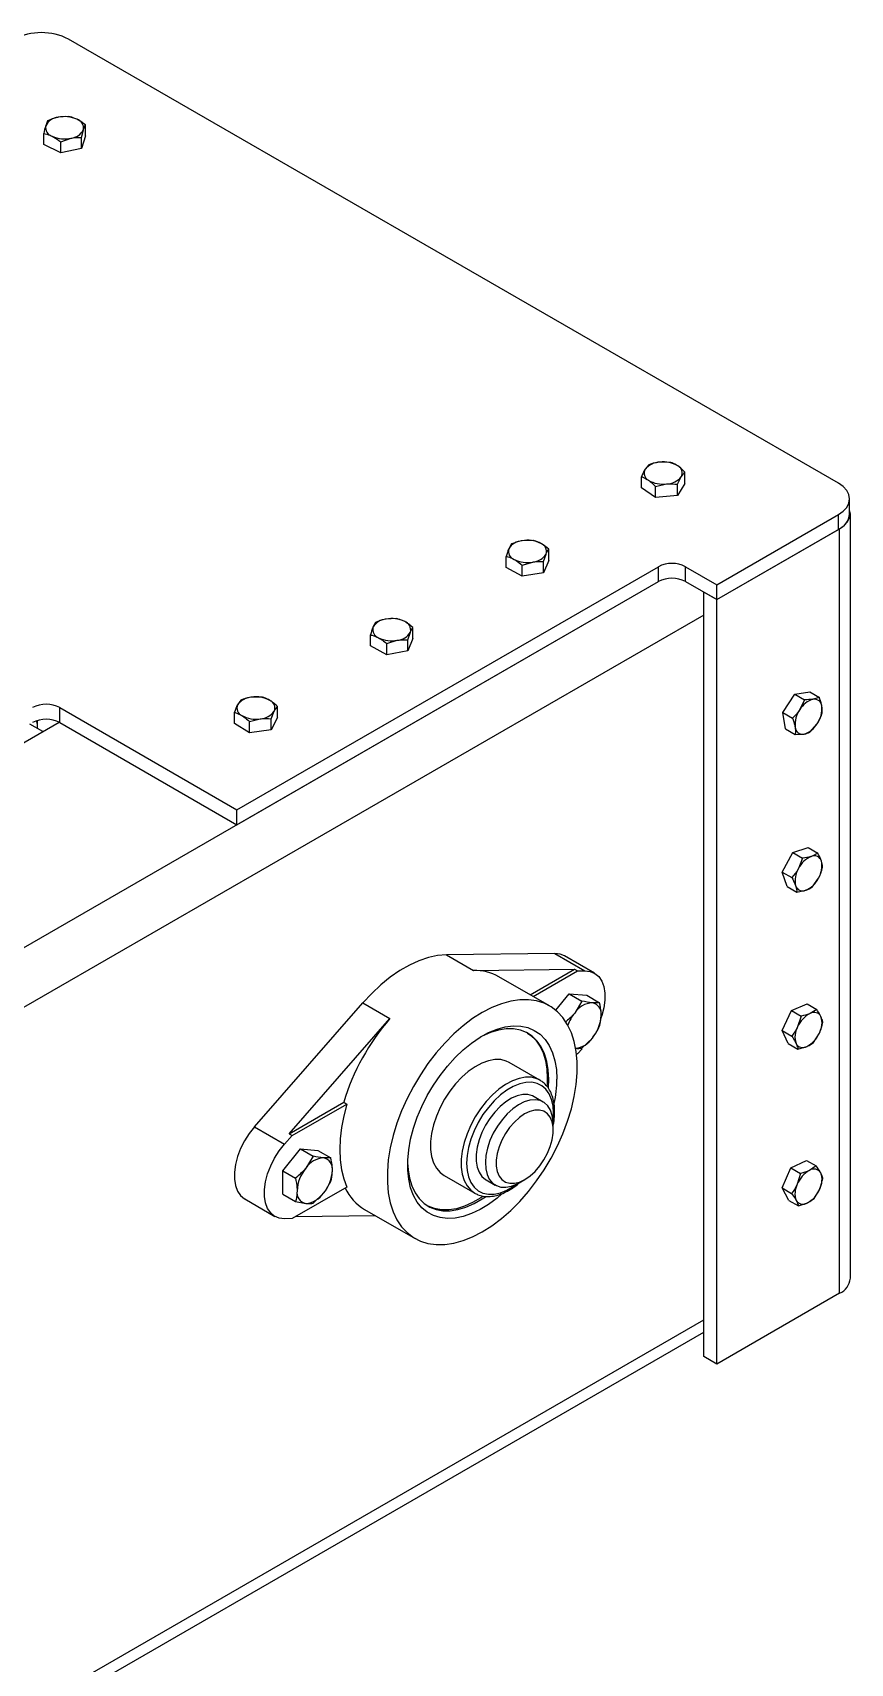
# Model space of a CAD drawing. Header units: metres. Extents: x 0 to 21025, y 0 to 14850.
# Drawn here: x 14582.3 to 14795.2, y 5903.6 to 6328.7 of the extents above; entities that cross this region are included whole.
import ezdxf

# ---------------------------------------------------------------- set-up
doc = ezdxf.new("R2010")
doc.units = ezdxf.units.M
doc.header["$LTSCALE"] = 25
doc.layers.add('SL4', color=4, linetype='Continuous')

msp = doc.modelspace()

# ---------------------------------------------------------------- linework, layer by layer
at = {"layer": 'SL4'}
for p, q in [((14792.105, 6211.199), (14591.626, 6326.933)), ((14586.166, 6305.645), (14585.658, 6304.37)), ((14591.596, 6306.778), (14588.881, 6306.576)), ((14594.994, 6301.348), (14595.502, 6303.353)), ((14596.01, 6301.728), (14596.01, 6304.629)), ((14585.15, 6299.463), (14585.15, 6302.364)), ((14589.564, 6297.314), (14585.15, 6299.463)), ((14589.564, 6300.216), (14592.279, 6301.147)), ((14589.564, 6297.314), (14589.564, 6300.216)), ((14596.01, 6301.728), (14594.994, 6298.447)), ((14594.994, 6298.447), (14594.994, 6301.348)), ((14594.994, 6298.447), (14589.564, 6297.314)), ((14742.761, 6216.044), (14741.78, 6214.841)), ((14748.445, 6216.631), (14745.603, 6216.702)), ((14752.166, 6211.181), (14752.166, 6214.083)), ((14740.799, 6210.008), (14740.799, 6212.909)), ((14744.521, 6207.46), (14740.799, 6210.008)), ((14744.521, 6210.361), (14747.363, 6211.019)), ((14744.521, 6207.46), (14744.521, 6210.361)), ((14750.205, 6210.948), (14751.185, 6212.88)), ((14752.166, 6211.181), (14750.205, 6208.046)), ((14750.205, 6208.046), (14750.205, 6210.948)), ((14750.205, 6208.046), (14744.521, 6207.46)), ((14795.034, 6203.228), (14795.034, 6207.117)), ((14760.455, 6184.763), (14792.105, 6203.035)), ((14792.105, 6199.146), (14792.105, 6203.035)), ((14795.233, 6003.991), (14795.233, 6203.227)), ((14760.455, 6180.873), (14792.443, 6199.339)), ((14760.455, 6180.875), (14792.105, 6199.146)), ((14792.433, 6199.344), (14792.443, 6199.339)), ((14792.443, 6000.103), (14792.443, 6199.339)), ((14706.96, 6195.393), (14706.272, 6194.139)), ((14712.504, 6196.323), (14709.732, 6196.222)), ((14715.295, 6190.779), (14715.983, 6192.762)), ((14716.672, 6191.114), (14716.672, 6194.016)), ((14635.467, 6126.096), (14745.238, 6189.466)), ((14705.583, 6189.254), (14705.583, 6192.156)), ((14709.751, 6186.947), (14705.583, 6189.254)), ((14709.751, 6189.849), (14712.523, 6190.679)), ((14709.751, 6186.947), (14709.751, 6189.849)), ((14716.672, 6191.114), (14715.295, 6187.878)), ((14715.295, 6187.878), (14715.295, 6190.779)), ((14745.238, 6185.577), (14745.238, 6189.466)), ((14752.309, 6189.466), (14760.455, 6184.763)), ((14752.309, 6185.577), (14752.309, 6189.466)), ((14077.021, 5799.823), (14745.238, 6185.577)), ((14635.467, 6122.207), (14745.238, 6185.577)), ((14715.295, 6187.878), (14709.751, 6186.947)), ((14752.309, 6185.577), (14760.455, 6180.875)), ((14760.455, 6180.875), (14760.455, 6184.763)), ((14757.088, 6182.817), (14757.089, 6182.818)), ((14760.455, 6180.873), (14757.088, 6182.817)), ((14757.088, 5983.581), (14757.088, 6182.817)), ((14760.455, 5981.637), (14760.455, 6180.873)), ((14757.088, 6176.864), (14083.756, 5788.158)), ((14677.068, 6175.924), (14674.308, 6175.8)), ((14670.252, 6168.798), (14670.252, 6171.699)), ((14671.548, 6174.947), (14670.9, 6173.688)), ((14679.997, 6170.404), (14680.645, 6172.393)), ((14681.292, 6170.75), (14681.292, 6173.652)), ((14674.477, 6166.526), (14670.252, 6168.798)), ((14674.477, 6169.428), (14677.237, 6170.28)), ((14674.477, 6166.526), (14674.477, 6169.428)), ((14679.997, 6167.502), (14674.477, 6166.526)), ((14681.292, 6170.75), (14679.997, 6167.502)), ((14679.997, 6167.502), (14679.997, 6170.404)), ((14636.471, 6154.698), (14635.632, 6153.468)), ((14642.093, 6155.455), (14639.282, 6155.441)), ((14777.672, 6151.424), (14780.813, 6156.248)), ((14780.813, 6156.248), (14784.642, 6156.823)), ((14780.813, 6156.248), (14783.325, 6154.798)), ((14783.325, 6154.798), (14782.07, 6152.203)), ((14784.642, 6156.823), (14787.154, 6155.373)), ((14787.154, 6155.373), (14785.555, 6154.903)), ((14589.335, 6152.727), (14635.467, 6126.096)), ((14589.335, 6148.839), (14589.335, 6152.727)), ((14634.794, 6148.607), (14634.794, 6151.509)), ((14644.363, 6149.833), (14645.201, 6151.792)), ((14646.04, 6150.12), (14646.04, 6153.022)), ((14777.672, 6151.424), (14780.184, 6149.973)), ((14778.36, 6147.174), (14777.672, 6151.424)), ((14030.723, 5826.55), (14589.165, 6148.932)), ((14584.906, 6146.473), (14581.536, 6148.418)), ((14583.49, 6147.29), (14583.555, 6149.332)), ((14589.335, 6148.839), (14635.467, 6122.207)), ((14638.74, 6146.175), (14634.794, 6148.607)), ((14638.74, 6149.076), (14641.552, 6149.819)), ((14638.74, 6146.175), (14638.74, 6149.076)), ((14644.363, 6146.931), (14638.74, 6146.175)), ((14646.04, 6150.12), (14644.363, 6146.931)), ((14644.363, 6146.931), (14644.363, 6149.833)), ((14778.36, 6147.174), (14780.872, 6145.723)), ((14784.701, 6146.298), (14786.587, 6148.529)), ((14780.872, 6145.723), (14783.103, 6145.829)), ((14635.467, 6122.207), (14635.467, 6126.096)), ((14780.255, 6114.942), (14784.245, 6116.246)), ((14784.245, 6116.246), (14786.757, 6114.796)), ((14777.511, 6109.868), (14780.255, 6114.942)), ((14780.255, 6114.942), (14782.768, 6113.492)), ((14782.768, 6113.492), (14781.711, 6110.772)), ((14786.757, 6114.796), (14785.078, 6113.961)), ((14777.511, 6109.868), (14780.023, 6108.417)), ((14778.756, 6106.097), (14777.511, 6109.868)), ((14785.259, 6105.951), (14786.947, 6108.306)), ((14778.756, 6106.097), (14781.269, 6104.647)), ((14781.269, 6104.647), (14783.58, 6105.116)), ((14718.258, 6088.657), (14690.014, 6088.306)), ((14690.014, 6088.306), (14697.078, 6084.228)), ((14718.258, 6088.657), (14726.107, 6084.126)), ((14728.615, 6083.506), (14720.766, 6088.037)), ((14697.078, 6084.228), (14723.374, 6084.555)), ((14716.862, 6074.993), (14703.702, 6082.589)), ((14711.836, 6077.894), (14723.374, 6084.555)), ((14712.621, 6077.441), (14724.159, 6084.102)), ((14723.374, 6084.555), (14724.159, 6084.102)), ((14724.159, 6084.102), (14726.107, 6084.126)), ((14718.516, 6073.837), (14721.99, 6078.159)), ((14721.99, 6078.159), (14725.328, 6076.233)), ((14721.99, 6078.159), (14726.587, 6077.748)), ((14640.021, 6043.492), (14668.265, 6075.75)), ((14668.265, 6075.75), (14675.329, 6071.672)), ((14725.328, 6076.233), (14723.44, 6073.137)), ((14726.587, 6077.748), (14729.924, 6075.822)), ((14729.924, 6075.822), (14728.036, 6075.79)), ((14777.447, 6068.569), (14779.897, 6073.754)), ((14779.897, 6073.754), (14783.95, 6075.53)), ((14779.897, 6073.754), (14782.41, 6072.304)), ((14783.95, 6075.53), (14786.463, 6074.08)), ((14786.463, 6074.08), (14784.752, 6073.009)), ((14649.033, 6041.639), (14675.329, 6071.672)), ((14782.41, 6072.304), (14781.501, 6069.529)), ((14725.328, 6063.976), (14728.036, 6066.598)), ((14777.447, 6068.569), (14779.96, 6067.118)), ((14779.051, 6065.159), (14777.447, 6068.569)), ((14779.051, 6065.159), (14781.564, 6063.709)), ((14785.617, 6065.485), (14787.157, 6067.895)), ((14724.159, 6062.464), (14723.929, 6062.331)), ((14725.356, 6063.83), (14724.159, 6062.464)), ((14781.564, 6063.709), (14783.906, 6064.414)), ((14714.396, 6055.632), (14706.413, 6060.241)), ((14714.396, 6055.632), (14714.101, 6055.791)), ((14716.298, 6056.131), (14716.227, 6054.224)), ((14716.593, 6053.704), (14716.687, 6055.907)), ((14649.033, 6041.639), (14663.297, 6049.873)), ((14649.818, 6041.186), (14664.082, 6049.42)), ((14663.297, 6049.873), (14664.082, 6049.42)), ((14715.254, 6049.941), (14712.853, 6051.327)), ((14717.843, 6042.585), (14717.843, 6044.218)), ((14640.021, 6043.492), (14647.87, 6038.961)), ((14647.87, 6038.961), (14649.818, 6041.186)), ((14649.033, 6041.639), (14649.818, 6041.186)), ((14647.391, 6032.03), (14651.987, 6037.747)), ((14651.987, 6037.747), (14655.324, 6035.821)), ((14651.987, 6037.747), (14656.583, 6037.336)), ((14655.324, 6035.821), (14653.436, 6032.725)), ((14656.583, 6037.336), (14659.92, 6035.41)), ((14659.92, 6035.41), (14658.033, 6035.378)), ((14647.391, 6032.03), (14650.728, 6030.103)), ((14647.391, 6025.901), (14647.391, 6032.03)), ((14777.431, 6027.541), (14779.745, 6032.761)), ((14779.745, 6032.761), (14783.815, 6034.737)), ((14779.745, 6032.761), (14782.258, 6031.31)), ((14782.258, 6031.31), (14781.416, 6028.518)), ((14783.815, 6034.737), (14786.328, 6033.287)), ((14786.328, 6033.287), (14784.609, 6032.116)), ((14664.082, 6027.782), (14649.818, 6019.547)), ((14689.414, 6030.795), (14697.397, 6026.186)), ((14700.354, 6029.675), (14702.755, 6028.29)), ((14709.006, 6028.909), (14710.42, 6029.726)), ((14777.431, 6027.541), (14779.944, 6026.09)), ((14779.186, 6024.298), (14777.431, 6027.541)), ((14785.768, 6024.824), (14787.241, 6027.252)), ((14637.514, 6024.674), (14645.362, 6020.143)), ((14647.391, 6025.901), (14650.728, 6023.974)), ((14650.728, 6023.974), (14653.436, 6023.532)), ((14655.324, 6023.563), (14658.033, 6026.185)), ((14779.186, 6024.298), (14781.699, 6022.847)), ((14781.699, 6022.847), (14784.049, 6023.653)), ((14649.818, 6019.547), (14647.87, 6019.523)), ((14671.623, 6020.282), (14650.638, 6020.021)), ((14668.705, 6021.966), (14681.864, 6014.369)), ((14792.443, 6000.103), (14760.455, 5981.637)), ((14122.291, 5626.723), (14757.088, 5993.183)), ((14122.291, 5623.501), (14757.088, 5989.961)), ((14760.455, 5981.637), (14757.088, 5983.581))]:
    msp.add_line(p, q, dxfattribs=at)
at = {"layer": 'SL4', "flags": 128}
for points in [[(14792.105, 6203.035), (14793.349, 6203.909), (14794.273, 6204.907), (14794.842, 6205.99), (14795.034, 6207.117), (14794.842, 6208.243), (14794.273, 6209.326), (14793.349, 6210.324), (14792.105, 6211.199)], [(14792.443, 6199.339), (14793.628, 6200.172), (14794.508, 6201.123), (14795.05, 6202.154), (14795.233, 6203.227), (14795.05, 6204.3), (14795.034, 6204.344)], [(14690.014, 6088.306), (14687.715, 6088.115), (14685.328, 6087.599), (14682.878, 6086.765), (14680.39, 6085.62), (14677.889, 6084.176), (14675.401, 6082.448), (14672.951, 6080.454), (14670.565, 6078.214), (14668.265, 6075.75)], [(14720.766, 6088.037), (14719.636, 6088.497), (14718.258, 6088.657)], [(14726.107, 6084.126), (14727.484, 6083.966), (14728.7, 6083.455), (14729.719, 6082.609), (14730.51, 6081.451), (14731.051, 6080.016), (14731.325, 6078.347), (14731.325, 6076.492), (14731.051, 6074.506), (14730.51, 6072.447), (14730.286, 6071.79)], [(14699.363, 6016.102), (14701.867, 6017.694), (14704.345, 6019.563), (14706.772, 6021.69), (14709.123, 6024.052), (14711.374, 6026.627), (14713.501, 6029.386), (14715.484, 6032.303), (14717.301, 6035.346), (14718.934, 6038.486), (14720.366, 6041.689), (14721.583, 6044.922), (14722.571, 6048.153), (14723.322, 6051.349), (14723.826, 6054.476), (14724.08, 6057.502), (14724.08, 6060.397), (14723.826, 6063.131), (14723.322, 6065.676), (14722.571, 6068.005), (14721.583, 6070.094), (14720.366, 6071.923), (14718.934, 6073.472), (14717.301, 6074.726), (14715.484, 6075.672), (14713.501, 6076.299), (14711.374, 6076.603), (14709.123, 6076.578), (14706.772, 6076.226), (14704.345, 6075.551), (14701.867, 6074.559), (14699.363, 6073.26), (14696.859, 6071.668), (14694.381, 6069.799), (14691.954, 6067.672), (14689.603, 6065.31), (14687.352, 6062.735), (14685.225, 6059.976), (14683.242, 6057.059), (14681.425, 6054.016), (14679.792, 6050.877), (14678.36, 6047.674), (14677.144, 6044.44), (14676.155, 6041.209), (14675.404, 6038.013), (14674.9, 6034.886), (14674.646, 6031.86), (14674.646, 6028.965), (14674.9, 6026.231), (14675.404, 6023.687), (14676.155, 6021.358), (14677.144, 6019.268), (14678.36, 6017.439), (14679.792, 6015.89), (14681.425, 6014.636), (14683.242, 6013.69), (14685.225, 6013.063), (14687.352, 6012.76), (14689.603, 6012.784), (14691.954, 6013.136), (14694.381, 6013.811), (14696.859, 6014.803), (14699.363, 6016.102)], [(14704.48, 6025.971), (14703.225, 6024.903), (14701.027, 6023.269), (14698.808, 6021.915), (14696.596, 6020.857), (14694.42, 6020.11), (14692.308, 6019.683), (14690.288, 6019.583), (14688.387, 6019.809), (14686.629, 6020.36), (14685.037, 6021.227), (14683.631, 6022.401), (14682.431, 6023.865), (14681.451, 6025.6), (14680.705, 6027.584), (14680.202, 6029.791), (14679.949, 6032.192), (14679.949, 6034.756), (14680.202, 6037.449), (14680.705, 6040.236), (14681.451, 6043.082), (14682.431, 6045.948), (14683.631, 6048.798), (14685.037, 6051.594), (14686.629, 6054.3), (14688.387, 6056.881), (14690.288, 6059.302), (14692.308, 6061.533), (14694.42, 6063.545), (14696.596, 6065.31), (14698.808, 6066.806), (14701.027, 6068.014), (14703.225, 6068.918), (14705.372, 6069.506), (14707.441, 6069.77), (14709.405, 6069.707), (14711.237, 6069.318), (14712.915, 6068.608), (14714.417, 6067.586), (14715.722, 6066.265), (14716.813, 6064.663), (14717.678, 6062.8), (14718.303, 6060.701), (14718.682, 6058.393), (14718.808, 6055.907), (14718.808, 6055.907)], [(14716.687, 6055.907), (14716.563, 6058.3), (14716.192, 6060.517), (14715.578, 6062.528), (14714.732, 6064.306), (14713.663, 6065.827), (14712.386, 6067.07), (14710.919, 6068.019), (14709.281, 6068.66), (14707.495, 6068.986), (14705.584, 6068.991), (14703.575, 6068.676), (14701.495, 6068.044), (14699.371, 6067.105), (14698.823, 6066.815)], [(14711.105, 6067.92), (14711.997, 6067.295), (14713.274, 6066.051), (14714.343, 6064.53), (14715.19, 6062.752), (14715.803, 6060.741), (14716.174, 6058.524), (14716.298, 6056.131)], [(14706.413, 6060.241), (14705.603, 6060.627), (14704.176, 6060.982), (14702.615, 6061.007), (14700.954, 6060.703), (14699.228, 6060.075), (14697.474, 6059.136), (14695.73, 6057.908), (14694.032, 6056.415), (14692.417, 6054.69), (14690.919, 6052.77), (14689.57, 6050.695), (14688.399, 6048.509), (14687.431, 6046.26), (14686.686, 6043.995), (14686.18, 6041.763), (14685.925, 6039.61), (14685.925, 6037.584), (14686.18, 6035.726), (14686.686, 6034.078), (14687.431, 6032.673), (14688.399, 6031.542), (14689.414, 6030.795)], [(14714.101, 6055.791), (14713.586, 6056.018), (14712.159, 6056.373), (14710.598, 6056.399), (14708.937, 6056.094), (14707.211, 6055.466), (14705.458, 6054.528), (14703.713, 6053.299), (14702.015, 6051.806), (14700.4, 6050.081), (14698.902, 6048.161), (14697.553, 6046.086), (14696.382, 6043.901), (14695.414, 6041.651), (14694.669, 6039.387), (14694.163, 6037.154), (14693.908, 6035.002), (14693.908, 6032.975), (14694.163, 6031.118), (14694.669, 6029.469), (14695.414, 6028.064), (14696.382, 6026.933), (14697.397, 6026.186)], [(14717.806, 6045.136), (14717.918, 6047.032), (14717.791, 6048.907), (14717.415, 6050.593), (14716.797, 6052.054), (14715.952, 6053.257), (14714.897, 6054.175), (14713.658, 6054.788), (14712.261, 6055.081), (14710.737, 6055.049), (14709.121, 6054.692), (14707.449, 6054.017), (14705.758, 6053.041), (14704.086, 6051.785), (14702.47, 6050.276), (14700.947, 6048.55), (14699.55, 6046.643), (14698.31, 6044.6), (14697.256, 6042.464), (14696.411, 6040.285), (14695.793, 6038.111), (14695.416, 6035.99), (14695.29, 6033.97), (14695.416, 6032.096), (14695.793, 6030.409), (14696.411, 6028.948), (14697.256, 6027.745), (14698.31, 6026.827), (14699.55, 6026.215), (14700.947, 6025.921), (14702.47, 6025.953), (14704.086, 6026.311), (14705.758, 6026.985), (14707.449, 6027.961), (14708.192, 6028.483)], [(14664.082, 6049.42), (14663.282, 6046.344), (14662.705, 6043.319), (14662.356, 6040.374), (14662.24, 6037.538), (14662.356, 6034.835), (14662.705, 6032.293), (14663.282, 6029.934), (14664.082, 6027.782)], [(14712.853, 6051.327), (14712.443, 6051.534), (14711.238, 6051.868), (14709.899, 6051.874), (14708.466, 6051.554), (14706.979, 6050.915), (14705.481, 6049.977), (14704.016, 6048.766), (14702.625, 6047.318), (14701.348, 6045.673), (14700.223, 6043.88), (14699.281, 6041.989), (14698.55, 6040.056), (14698.05, 6038.135), (14697.797, 6036.283), (14697.797, 6034.551), (14698.05, 6032.991), (14698.55, 6031.647), (14699.281, 6030.558), (14700.223, 6029.755), (14700.354, 6029.675)], [(14717.843, 6044.218), (14717.825, 6044.867), (14717.601, 6046.45), (14717.131, 6047.821), (14716.426, 6048.943), (14715.508, 6049.782), (14714.403, 6050.313), (14713.143, 6050.523), (14711.763, 6050.405), (14710.304, 6049.961), (14708.808, 6049.206), (14707.318, 6048.161), (14705.876, 6046.855), (14704.524, 6045.326), (14703.3, 6043.619), (14702.241, 6041.783), (14701.377, 6039.869), (14700.732, 6037.934), (14700.325, 6036.033), (14700.167, 6034.22), (14700.264, 6032.549), (14700.613, 6031.066), (14701.202, 6029.815), (14702.016, 6028.831), (14703.032, 6028.143), (14704.219, 6027.771), (14705.543, 6027.725), (14706.968, 6028.007), (14708.451, 6028.609), (14709.006, 6028.909)], [(14717.564, 6040.096), (14717.813, 6041.795), (14717.81, 6043.376), (14717.555, 6044.783), (14717.058, 6045.97), (14716.334, 6046.895), (14715.408, 6047.528), (14714.313, 6047.847), (14713.085, 6047.84), (14711.767, 6047.508), (14710.402, 6046.863), (14709.038, 6045.926), (14707.721, 6044.729), (14706.496, 6043.314), (14705.405, 6041.727), (14704.484, 6040.024), (14703.765, 6038.262), (14703.273, 6036.502), (14703.024, 6034.802), (14703.027, 6033.222), (14703.282, 6031.814), (14703.78, 6030.628), (14704.504, 6029.702), (14705.429, 6029.069), (14706.524, 6028.751), (14707.752, 6028.758), (14709.071, 6029.089), (14710.435, 6029.735), (14711.799, 6030.672), (14713.116, 6031.868), (14714.341, 6033.284), (14715.433, 6034.87), (14716.354, 6036.573), (14717.072, 6038.335), (14717.564, 6040.096)], [(14640.021, 6043.492), (14638.644, 6041.742), (14637.428, 6039.827), (14636.41, 6037.805), (14635.619, 6035.734), (14635.078, 6033.675), (14634.803, 6031.688), (14634.803, 6029.833), (14635.078, 6028.164), (14635.619, 6026.729), (14636.41, 6025.572), (14637.428, 6024.725), (14637.514, 6024.674)], [(14647.87, 6019.523), (14646.493, 6019.683), (14645.277, 6020.194), (14644.259, 6021.041), (14643.467, 6022.198), (14642.927, 6023.633), (14642.652, 6025.302), (14642.652, 6027.157), (14642.927, 6029.144), (14643.467, 6031.203), (14644.259, 6033.274), (14645.277, 6035.296), (14646.493, 6037.211), (14647.87, 6038.961)], [(14679.925, 6034.08), (14680.042, 6032.287), (14680.413, 6030.07), (14681.026, 6028.059), (14681.873, 6026.281), (14682.942, 6024.76), (14684.219, 6023.517), (14685.686, 6022.568), (14687.324, 6021.926), (14689.11, 6021.601), (14691.021, 6021.596), (14693.03, 6021.911), (14695.11, 6022.543), (14697.233, 6023.482), (14699.371, 6024.716), (14700.182, 6025.259)], [(14699.521, 6025.297), (14698.982, 6024.941), (14696.844, 6023.707), (14694.721, 6022.767), (14692.641, 6022.136), (14690.632, 6021.82), (14688.721, 6021.825), (14686.935, 6022.151), (14685.297, 6022.792), (14685.11, 6022.891)], [(14697.397, 6026.186), (14697.553, 6026.1), (14697.756, 6025.996)]]:
    msp.add_lwpolyline(points, dxfattribs=at)
at = {"layer": 'SL4'}
for centre, radius, start, end in [((14584.555, 6313.286), 15.37, 62.60967, 117.39033), ((14588.044, 6303.974), 2.419, 170.58045, 253.49498), ((14589.266, 6302.557), 4.038, 95.46976, 153.32485), ((14590.565, 6298.794), 7.962, 66.00347, 102.21026), ((14591.894, 6305.166), 4.038, 275.46976, 333.32485), ((14593.116, 6303.749), 2.419, 350.58045, 73.49498), ((14590.595, 6308.929), 7.962, 246.00347, 282.21026), ((14743.558, 6213.835), 2.043, 150.47783, 243.94014), ((14745.73, 6211.585), 5.119, 91.42042, 140.48995), ((14746.548, 6209.468), 7.296, 58.99882, 97.44083), ((14749.408, 6213.886), 2.043, 330.47783, 63.94014), ((14746.418, 6218.254), 7.296, 238.99882, 277.44083), ((14747.236, 6216.137), 5.119, 271.42042, 320.48995), ((14790.03, 6203.727), 5.029, 294.37466, 354.3052), ((14708.421, 6193.483), 2.247, 163.03846, 250.3989), ((14710.036, 6191.802), 4.431, 93.93291, 148.16722), ((14711.127, 6188.593), 7.755, 63.49877, 100.36372), ((14712.219, 6195.099), 4.431, 273.93291, 328.16722), ((14713.834, 6193.417), 2.247, 343.03846, 70.3989), ((14711.128, 6198.307), 7.755, 243.49877, 280.36372), ((14748.774, 6182.642), 7.685, 62.60967, 117.39033), ((14748.774, 6178.754), 7.685, 62.60967, 117.39033), ((14674.631, 6171.472), 4.34, 94.2783, 149.2994), ((14675.767, 6168.131), 7.807, 64.07898, 100.77616), ((14673.102, 6173.088), 2.282, 164.75746, 251.14817), ((14676.913, 6174.608), 4.34, 274.2783, 329.2994), ((14678.443, 6172.993), 2.282, 344.75746, 71.14817), ((14675.777, 6177.95), 7.807, 244.07898, 280.77616), ((14639.503, 6150.67), 4.777, 92.6547, 144.13383), ((14640.443, 6147.992), 7.539, 61.26912, 98.85745), ((14643.246, 6152.637), 2.13, 336.62885, 67.33887), ((14787.019, 6149.415), 5.679, 104.92894, 150.60235), ((14785.866, 6152.978), 1.95, 2.5677, 99.17388), ((14585.8, 6145.904), 7.685, 62.60967, 117.39033), ((14637.588, 6152.623), 2.13, 156.62885, 247.33887), ((14640.391, 6157.268), 7.539, 241.26912, 278.85745), ((14641.33, 6154.59), 4.777, 272.6547, 324.13383), ((14787.66, 6148.258), 6.842, 144.78501, 184.96212), ((14780.998, 6152.474), 6.842, 324.78501, 4.96212), ((14585.8, 6142.015), 7.685, 62.60967, 117.39033), ((14579.628, 6147.85), 3.913, 351.7003, 21.5402), ((14782.792, 6147.753), 1.95, 182.5677, 279.17388), ((14781.639, 6151.316), 5.679, 284.92894, 330.60235), ((14787.629, 6107.896), 6.58, 112.81215, 154.08311), ((14785.846, 6112.197), 1.924, 16.01855, 113.52831), ((14781.865, 6111.441), 5.971, 328.32243, 12.44396), ((14786.793, 6107.636), 5.971, 148.32243, 192.44396), ((14781.029, 6111.181), 6.58, 292.81215, 334.08311), ((14782.811, 6106.881), 1.924, 196.01855, 293.52831), ((14697.445, 6071.498), 12.735, 60.56785, 91.64911), ((14728.391, 6069.868), 5.933, 93.42954, 146.56509), ((14727.513, 6072.98), 2.858, 350.74812, 79.45322), ((14719.816, 6032.897), 59.014, 138.92429, 163.28185), ((14732.056, 6066.221), 11.048, 141.24781, 160.2359), ((14720.368, 6072.98), 9.977, 320.22793, 357.36071), ((14786.163, 6066.9), 5.352, 150.58746, 198.1722), ((14788.025, 6066.693), 7.115, 117.39474, 156.5084), ((14785.792, 6071.305), 1.997, 26.40297, 121.38122), ((14782.495, 6070.523), 5.352, 330.58746, 18.1722), ((14722.945, 6070.023), 6.136, 277.04474, 326.06076), ((14782.866, 6066.119), 1.997, 206.40297, 301.38122), ((14780.633, 6070.731), 7.115, 297.39474, 336.5084), ((14687.163, 6056.156), 31.647, 347.97053, 359.54786), ((14658.388, 6029.456), 5.933, 93.42954, 146.56509), ((14657.509, 6032.568), 2.858, 350.74812, 79.45322), ((14661.105, 6026.342), 9.977, 140.22793, 177.36071), ((14650.365, 6032.568), 9.977, 320.22793, 357.36071), ((14788.186, 6025.727), 7.323, 119.24856, 157.59608), ((14785.765, 6030.422), 2.051, 31.14447, 124.32464), ((14782.773, 6029.672), 5.081, 331.55849, 20.88152), ((14675.416, 6033.183), 13.071, 205.65798, 239.10818), ((14785.885, 6026.098), 5.081, 151.55849, 200.88152), ((14780.472, 6030.042), 7.323, 299.24856, 337.59608), ((14653.96, 6026.342), 2.858, 170.74812, 259.45322), ((14653.082, 6029.454), 5.933, 273.42954, 326.56509), ((14782.893, 6025.348), 2.051, 211.14447, 304.32464), ((14790.466, 6004.466), 4.79, 294.37466, 354.3052)]:
    msp.add_arc(centre, radius, start, end, dxfattribs=at)
for points, knots in [([(14585.658, 6304.37), (14585.646, 6304.33), (14585.474, 6303.771), (14585.306, 6303.042), (14585.15, 6302.364)], [0, 0, 0, 0, 0.0702006, 1, 1, 1, 1]), ([(14588.881, 6306.576), (14588.817, 6306.562), (14587.9, 6306.366), (14587.001, 6305.993), (14586.166, 6305.645)], [0, 0, 0, 0, 0.0702006, 1, 1, 1, 1]), ([(14593.803, 6306.068), (14593.63, 6306.148), (14592.883, 6306.495), (14592.155, 6306.655), (14591.596, 6306.778)], [0, 0, 0, 0, 0.2318493, 1, 1, 1, 1]), ([(14596.01, 6304.629), (14595.858, 6304.748), (14595.14, 6305.313), (14594.393, 6305.735), (14593.803, 6306.068)], [0, 0, 0, 0, 0.2110008, 1, 1, 1, 1]), ([(14595.502, 6303.353), (14595.514, 6303.392), (14595.686, 6303.941), (14595.854, 6304.298), (14596.01, 6304.629)], [0, 0, 0, 0, 0.07020058, 1, 1, 1, 1]), ([(14585.15, 6302.364), (14585.709, 6302.241), (14586.437, 6302.081), (14587.184, 6301.735), (14587.357, 6301.655)], [0, 0, 0, 0, 0.7681507, 1, 1, 1, 1]), ([(14587.357, 6301.655), (14587.946, 6301.322), (14588.694, 6300.9), (14589.412, 6300.335), (14589.564, 6300.216)], [0, 0, 0, 0, 0.7889992, 1, 1, 1, 1]), ([(14592.279, 6301.147), (14592.343, 6301.16), (14593.26, 6301.346), (14594.158, 6301.347), (14594.994, 6301.348)], [0, 0, 0, 0, 0.0702006, 1, 1, 1, 1]), ([(14741.78, 6214.841), (14741.757, 6214.804), (14741.426, 6214.269), (14741.101, 6213.565), (14740.799, 6212.909)], [0, 0, 0, 0, 0.0702006, 1, 1, 1, 1]), ([(14745.603, 6216.702), (14745.535, 6216.695), (14744.576, 6216.59), (14743.635, 6216.307), (14742.761, 6216.044)], [0, 0, 0, 0, 0.0702006, 1, 1, 1, 1]), ([(14750.305, 6215.721), (14749.808, 6216.016), (14749.178, 6216.389), (14748.572, 6216.589), (14748.445, 6216.631)], [0, 0, 0, 0, 0.7889992, 1, 1, 1, 1]), ([(14752.166, 6214.083), (14751.695, 6214.555), (14751.081, 6215.169), (14750.451, 6215.617), (14750.305, 6215.721)], [0, 0, 0, 0, 0.7681507, 1, 1, 1, 1]), ([(14751.185, 6212.88), (14751.209, 6212.917), (14751.54, 6213.441), (14751.864, 6213.773), (14752.166, 6214.083)], [0, 0, 0, 0, 0.0702006, 1, 1, 1, 1]), ([(14740.799, 6212.909), (14740.927, 6212.867), (14741.533, 6212.667), (14742.163, 6212.294), (14742.66, 6212)], [0, 0, 0, 0, 0.2110008, 1, 1, 1, 1]), ([(14742.66, 6212), (14742.806, 6211.896), (14743.436, 6211.448), (14744.05, 6210.833), (14744.521, 6210.361)], [0, 0, 0, 0, 0.2318493, 1, 1, 1, 1]), ([(14747.363, 6211.019), (14747.43, 6211.026), (14748.39, 6211.12), (14749.33, 6211.031), (14750.205, 6210.948)], [0, 0, 0, 0, 0.0702006, 1, 1, 1, 1]), ([(14706.272, 6194.139), (14706.255, 6194.1), (14706.023, 6193.548), (14705.795, 6192.827), (14705.583, 6192.156)], [0, 0, 0, 0, 0.07020058, 1, 1, 1, 1]), ([(14709.732, 6196.222), (14709.667, 6196.211), (14708.731, 6196.049), (14707.813, 6195.709), (14706.96, 6195.393)], [0, 0, 0, 0, 0.07020058, 1, 1, 1, 1]), ([(14714.588, 6195.534), (14714.031, 6195.796), (14713.326, 6196.128), (14712.648, 6196.289), (14712.504, 6196.323)], [0, 0, 0, 0, 0.7889992, 1, 1, 1, 1]), ([(14716.672, 6194.016), (14716.144, 6194.457), (14715.457, 6195.032), (14714.752, 6195.439), (14714.588, 6195.534)], [0, 0, 0, 0, 0.7681507, 1, 1, 1, 1]), ([(14715.983, 6192.762), (14716, 6192.8), (14716.232, 6193.341), (14716.46, 6193.691), (14716.672, 6194.016)], [0, 0, 0, 0, 0.0702006, 1, 1, 1, 1]), ([(14705.583, 6192.156), (14705.727, 6192.122), (14706.405, 6191.961), (14707.11, 6191.629), (14707.667, 6191.367)], [0, 0, 0, 0, 0.21100076, 1, 1, 1, 1]), ([(14707.667, 6191.367), (14707.83, 6191.273), (14708.535, 6190.865), (14709.223, 6190.29), (14709.751, 6189.849)], [0, 0, 0, 0, 0.2318493, 1, 1, 1, 1]), ([(14712.523, 6190.679), (14712.588, 6190.689), (14713.525, 6190.841), (14714.442, 6190.809), (14715.295, 6190.779)], [0, 0, 0, 0, 0.07020058, 1, 1, 1, 1]), ([(14674.308, 6175.8), (14674.242, 6175.788), (14673.31, 6175.618), (14672.397, 6175.271), (14671.548, 6174.947)], [0, 0, 0, 0, 0.0702006, 1, 1, 1, 1]), ([(14679.18, 6175.152), (14678.616, 6175.41), (14677.901, 6175.736), (14677.213, 6175.891), (14677.068, 6175.924)], [0, 0, 0, 0, 0.7889992, 1, 1, 1, 1]), ([(14670.9, 6173.688), (14670.884, 6173.649), (14670.666, 6173.096), (14670.451, 6172.372), (14670.252, 6171.699)], [0, 0, 0, 0, 0.0702006, 1, 1, 1, 1]), ([(14670.252, 6171.699), (14670.397, 6171.667), (14671.085, 6171.512), (14671.8, 6171.186), (14672.364, 6170.928)], [0, 0, 0, 0, 0.2110008, 1, 1, 1, 1]), ([(14681.292, 6173.652), (14680.757, 6174.089), (14680.061, 6174.658), (14679.346, 6175.059), (14679.18, 6175.152)], [0, 0, 0, 0, 0.7681507, 1, 1, 1, 1]), ([(14680.645, 6172.393), (14680.66, 6172.431), (14680.879, 6172.974), (14681.093, 6173.325), (14681.292, 6173.652)], [0, 0, 0, 0, 0.0702006, 1, 1, 1, 1]), ([(14672.364, 6170.928), (14672.53, 6170.835), (14673.245, 6170.433), (14673.941, 6169.865), (14674.477, 6169.428)], [0, 0, 0, 0, 0.2318493, 1, 1, 1, 1]), ([(14677.237, 6170.28), (14677.302, 6170.292), (14678.234, 6170.451), (14679.148, 6170.427), (14679.997, 6170.404)], [0, 0, 0, 0, 0.0702006, 1, 1, 1, 1]), ([(14639.282, 6155.441), (14639.215, 6155.432), (14638.266, 6155.299), (14637.336, 6154.988), (14636.471, 6154.698)], [0, 0, 0, 0, 0.0702006, 1, 1, 1, 1]), ([(14644.067, 6154.603), (14643.539, 6154.882), (14642.871, 6155.236), (14642.229, 6155.417), (14642.093, 6155.455)], [0, 0, 0, 0, 0.78899924, 1, 1, 1, 1]), ([(14646.04, 6153.022), (14645.54, 6153.479), (14644.889, 6154.075), (14644.221, 6154.504), (14644.067, 6154.603)], [0, 0, 0, 0, 0.7681507, 1, 1, 1, 1]), ([(14785.555, 6154.903), (14785.51, 6154.896), (14784.859, 6154.802), (14784.064, 6154.8), (14783.325, 6154.798)], [0, 0, 0, 0, 0.0702006, 1, 1, 1, 1]), ([(14787.814, 6153.066), (14787.783, 6153.234), (14787.652, 6153.962), (14787.37, 6154.76), (14787.154, 6155.373)], [0, 0, 0, 0, 0.2318493, 1, 1, 1, 1]), ([(14635.632, 6153.468), (14635.612, 6153.43), (14635.329, 6152.886), (14635.052, 6152.173), (14634.794, 6151.509)], [0, 0, 0, 0, 0.0702006, 1, 1, 1, 1]), ([(14634.794, 6151.509), (14634.93, 6151.471), (14635.572, 6151.29), (14636.24, 6150.936), (14636.767, 6150.657)], [0, 0, 0, 0, 0.2110008, 1, 1, 1, 1]), ([(14636.767, 6150.657), (14636.922, 6150.558), (14637.59, 6150.129), (14638.24, 6149.533), (14638.74, 6149.076)], [0, 0, 0, 0, 0.2318493, 1, 1, 1, 1]), ([(14645.201, 6151.792), (14645.221, 6151.829), (14645.504, 6152.363), (14645.782, 6152.704), (14646.04, 6153.022)], [0, 0, 0, 0, 0.0702006, 1, 1, 1, 1]), ([(14782.07, 6152.203), (14782.033, 6152.146), (14781.498, 6151.334), (14780.817, 6150.629), (14780.184, 6149.973)], [0, 0, 0, 0, 0.0702006, 1, 1, 1, 1]), ([(14786.587, 6148.529), (14786.624, 6148.586), (14787.15, 6149.403), (14787.509, 6150.294), (14787.842, 6151.123)], [0, 0, 0, 0, 0.0702006, 1, 1, 1, 1]), ([(14787.842, 6151.123), (14787.858, 6151.246), (14787.932, 6151.831), (14787.866, 6152.521), (14787.814, 6153.066)], [0, 0, 0, 0, 0.2110008, 1, 1, 1, 1]), ([(14641.552, 6149.819), (14641.618, 6149.828), (14642.568, 6149.95), (14643.498, 6149.889), (14644.363, 6149.833)], [0, 0, 0, 0, 0.07020058, 1, 1, 1, 1]), ([(14780.184, 6149.973), (14780.401, 6149.36), (14780.682, 6148.562), (14780.814, 6147.835), (14780.844, 6147.666)], [0, 0, 0, 0, 0.76815073, 1, 1, 1, 1]), ([(14780.844, 6147.666), (14780.896, 6147.121), (14780.962, 6146.431), (14780.888, 6145.847), (14780.872, 6145.723)], [0, 0, 0, 0, 0.7889992, 1, 1, 1, 1]), ([(14783.103, 6145.829), (14783.148, 6145.836), (14783.79, 6145.935), (14784.262, 6146.124), (14784.701, 6146.298)], [0, 0, 0, 0, 0.0702006, 1, 1, 1, 1]), ([(14785.078, 6113.961), (14785.031, 6113.946), (14784.353, 6113.729), (14783.531, 6113.606), (14782.768, 6113.492)], [0, 0, 0, 0, 0.0702006, 1, 1, 1, 1]), ([(14787.696, 6112.728), (14787.644, 6112.878), (14787.418, 6113.525), (14787.044, 6114.243), (14786.757, 6114.796)], [0, 0, 0, 0, 0.23184927, 1, 1, 1, 1]), ([(14788.003, 6111.025), (14787.999, 6111.132), (14787.983, 6111.638), (14787.823, 6112.247), (14787.696, 6112.728)], [0, 0, 0, 0, 0.2110008, 1, 1, 1, 1]), ([(14781.711, 6110.772), (14781.679, 6110.712), (14781.211, 6109.858), (14780.595, 6109.111), (14780.023, 6108.417)], [0, 0, 0, 0, 0.0702006, 1, 1, 1, 1]), ([(14780.023, 6108.417), (14780.31, 6107.865), (14780.684, 6107.146), (14780.91, 6106.499), (14780.962, 6106.35)], [0, 0, 0, 0, 0.7681507, 1, 1, 1, 1]), ([(14786.947, 6108.306), (14786.979, 6108.366), (14787.438, 6109.225), (14787.731, 6110.158), (14788.003, 6111.025)], [0, 0, 0, 0, 0.07020058, 1, 1, 1, 1]), ([(14780.962, 6106.35), (14781.089, 6105.869), (14781.249, 6105.26), (14781.266, 6104.753), (14781.269, 6104.647)], [0, 0, 0, 0, 0.7889992, 1, 1, 1, 1]), ([(14783.58, 6105.116), (14783.627, 6105.132), (14784.296, 6105.355), (14784.795, 6105.663), (14785.259, 6105.951)], [0, 0, 0, 0, 0.0702006, 1, 1, 1, 1]), ([(14728.036, 6075.79), (14727.981, 6075.796), (14727.199, 6075.868), (14726.229, 6076.057), (14725.328, 6076.233)], [0, 0, 0, 0, 0.07021477, 1, 1, 1, 1]), ([(14730.334, 6072.521), (14730.329, 6072.774), (14730.309, 6073.823), (14730.09, 6074.96), (14729.924, 6075.822)], [0, 0, 0, 0, 0.2418514, 1, 1, 1, 1]), ([(14787.58, 6072.193), (14787.514, 6072.328), (14787.228, 6072.914), (14786.795, 6073.573), (14786.463, 6074.08)], [0, 0, 0, 0, 0.2318493, 1, 1, 1, 1]), ([(14723.44, 6073.137), (14723.385, 6073.069), (14722.681, 6072.203), (14721.808, 6071.459), (14721.003, 6070.774)], [0, 0, 0, 0, 0.0779582, 1, 1, 1, 1]), ([(14728.036, 6066.598), (14728.09, 6066.666), (14728.86, 6067.634), (14729.411, 6068.701), (14729.924, 6069.693)], [0, 0, 0, 0, 0.0702148, 1, 1, 1, 1]), ([(14729.924, 6069.693), (14729.978, 6069.885), (14730.22, 6070.744), (14730.284, 6071.744), (14730.334, 6072.521)], [0, 0, 0, 0, 0.2237133, 1, 1, 1, 1]), ([(14781.501, 6069.529), (14781.471, 6069.467), (14781.053, 6068.594), (14780.487, 6067.829), (14779.96, 6067.118)], [0, 0, 0, 0, 0.0702006, 1, 1, 1, 1]), ([(14784.752, 6073.009), (14784.704, 6072.988), (14784.015, 6072.691), (14783.183, 6072.49), (14782.41, 6072.304)], [0, 0, 0, 0, 0.0702006, 1, 1, 1, 1]), ([(14787.157, 6067.895), (14787.186, 6067.957), (14787.595, 6068.835), (14787.839, 6069.786), (14788.066, 6070.67)], [0, 0, 0, 0, 0.0702006, 1, 1, 1, 1]), ([(14788.066, 6070.67), (14788.051, 6070.764), (14787.976, 6071.212), (14787.755, 6071.76), (14787.58, 6072.193)], [0, 0, 0, 0, 0.2110008, 1, 1, 1, 1]), ([(14779.96, 6067.118), (14780.292, 6066.612), (14780.725, 6065.952), (14781.011, 6065.367), (14781.078, 6065.231)], [0, 0, 0, 0, 0.7681507, 1, 1, 1, 1]), ([(14781.078, 6065.231), (14781.252, 6064.799), (14781.473, 6064.251), (14781.548, 6063.803), (14781.564, 6063.709)], [0, 0, 0, 0, 0.7889992, 1, 1, 1, 1]), ([(14783.906, 6064.414), (14783.954, 6064.435), (14784.634, 6064.738), (14785.143, 6065.125), (14785.617, 6065.485)], [0, 0, 0, 0, 0.0702006, 1, 1, 1, 1]), ([(14723.44, 6063.944), (14723.494, 6063.94), (14724.264, 6063.874), (14724.815, 6063.926), (14725.328, 6063.976)], [0, 0, 0, 0, 0.07021477, 1, 1, 1, 1]), ([(14717.843, 6043.858), (14717.853, 6043.898), (14718.032, 6044.642), (14718.175, 6046.048), (14718.244, 6048.026), (14718.051, 6049.877), (14717.624, 6051.568), (14716.961, 6053.063), (14716.069, 6054.314), (14715.096, 6055.244), (14714.358, 6055.624), (14714.051, 6055.782)], [0, 0, 0, 0, 0.0072987, 0.1369036, 0.266862, 0.3971481, 0.5274692, 0.6571106, 0.7850668, 0.9105413, 1, 1, 1, 1]), ([(14658.033, 6035.378), (14657.978, 6035.383), (14657.196, 6035.456), (14656.226, 6035.645), (14655.324, 6035.821)], [0, 0, 0, 0, 0.07021477, 1, 1, 1, 1]), ([(14660.331, 6032.108), (14660.326, 6032.362), (14660.305, 6033.411), (14660.086, 6034.548), (14659.92, 6035.41)], [0, 0, 0, 0, 0.2418514, 1, 1, 1, 1]), ([(14653.436, 6032.725), (14653.382, 6032.657), (14652.6, 6031.695), (14651.63, 6030.87), (14650.728, 6030.103)], [0, 0, 0, 0, 0.0702148, 1, 1, 1, 1]), ([(14659.92, 6029.281), (14659.974, 6029.473), (14660.216, 6030.332), (14660.281, 6031.332), (14660.331, 6032.108)], [0, 0, 0, 0, 0.2237133, 1, 1, 1, 1]), ([(14784.609, 6032.116), (14784.56, 6032.093), (14783.868, 6031.762), (14783.034, 6031.528), (14782.258, 6031.31)], [0, 0, 0, 0, 0.0702006, 1, 1, 1, 1]), ([(14787.521, 6031.483), (14787.449, 6031.612), (14787.137, 6032.169), (14786.679, 6032.801), (14786.328, 6033.287)], [0, 0, 0, 0, 0.2318493, 1, 1, 1, 1]), ([(14788.083, 6030.044), (14788.062, 6030.132), (14787.962, 6030.553), (14787.716, 6031.073), (14787.521, 6031.483)], [0, 0, 0, 0, 0.2110008, 1, 1, 1, 1]), ([(14650.728, 6030.103), (14650.894, 6029.241), (14651.113, 6028.104), (14651.133, 6027.055), (14651.138, 6026.802)], [0, 0, 0, 0, 0.7581486, 1, 1, 1, 1]), ([(14658.033, 6026.185), (14658.087, 6026.253), (14658.857, 6027.222), (14659.408, 6028.289), (14659.92, 6029.281)], [0, 0, 0, 0, 0.0702148, 1, 1, 1, 1]), ([(14697.814, 6026.005), (14697.947, 6025.929), (14698.49, 6025.621), (14699.59, 6025.368), (14701.073, 6025.256), (14702.65, 6025.451), (14704.287, 6025.929), (14705.546, 6026.503), (14706.547, 6027.058), (14707.545, 6027.685), (14708.514, 6028.363), (14709.153, 6028.955), (14709.263, 6029.058)], [0, 0, 0, 0, 0.0429177, 0.175234, 0.3081889, 0.4432256, 0.5806202, 0.7197186, 0.7564563, 0.8306093, 0.9706831, 1, 1, 1, 1]), ([(14781.416, 6028.518), (14781.389, 6028.456), (14780.993, 6027.578), (14780.449, 6026.807), (14779.944, 6026.09)], [0, 0, 0, 0, 0.07020058, 1, 1, 1, 1]), ([(14787.241, 6027.252), (14787.269, 6027.314), (14787.655, 6028.198), (14787.877, 6029.154), (14788.083, 6030.044)], [0, 0, 0, 0, 0.0702006, 1, 1, 1, 1]), ([(14651.138, 6026.802), (14651.088, 6026.025), (14651.024, 6025.025), (14650.782, 6024.167), (14650.728, 6023.974)], [0, 0, 0, 0, 0.77628672, 1, 1, 1, 1]), ([(14653.436, 6023.532), (14653.491, 6023.527), (14654.261, 6023.461), (14654.812, 6023.514), (14655.324, 6023.563)], [0, 0, 0, 0, 0.07021477, 1, 1, 1, 1]), ([(14779.944, 6026.09), (14780.295, 6025.605), (14780.753, 6024.973), (14781.065, 6024.416), (14781.137, 6024.287)], [0, 0, 0, 0, 0.7681507, 1, 1, 1, 1]), ([(14781.137, 6024.287), (14781.332, 6023.876), (14781.578, 6023.357), (14781.678, 6022.936), (14781.699, 6022.847)], [0, 0, 0, 0, 0.7889992, 1, 1, 1, 1]), ([(14784.049, 6023.653), (14784.097, 6023.677), (14784.78, 6024.013), (14785.292, 6024.433), (14785.768, 6024.824)], [0, 0, 0, 0, 0.0702006, 1, 1, 1, 1])]:
    msp.add_open_spline(points, degree=3, knots=knots, dxfattribs=at)

doc.saveas('drawing.dxf')
